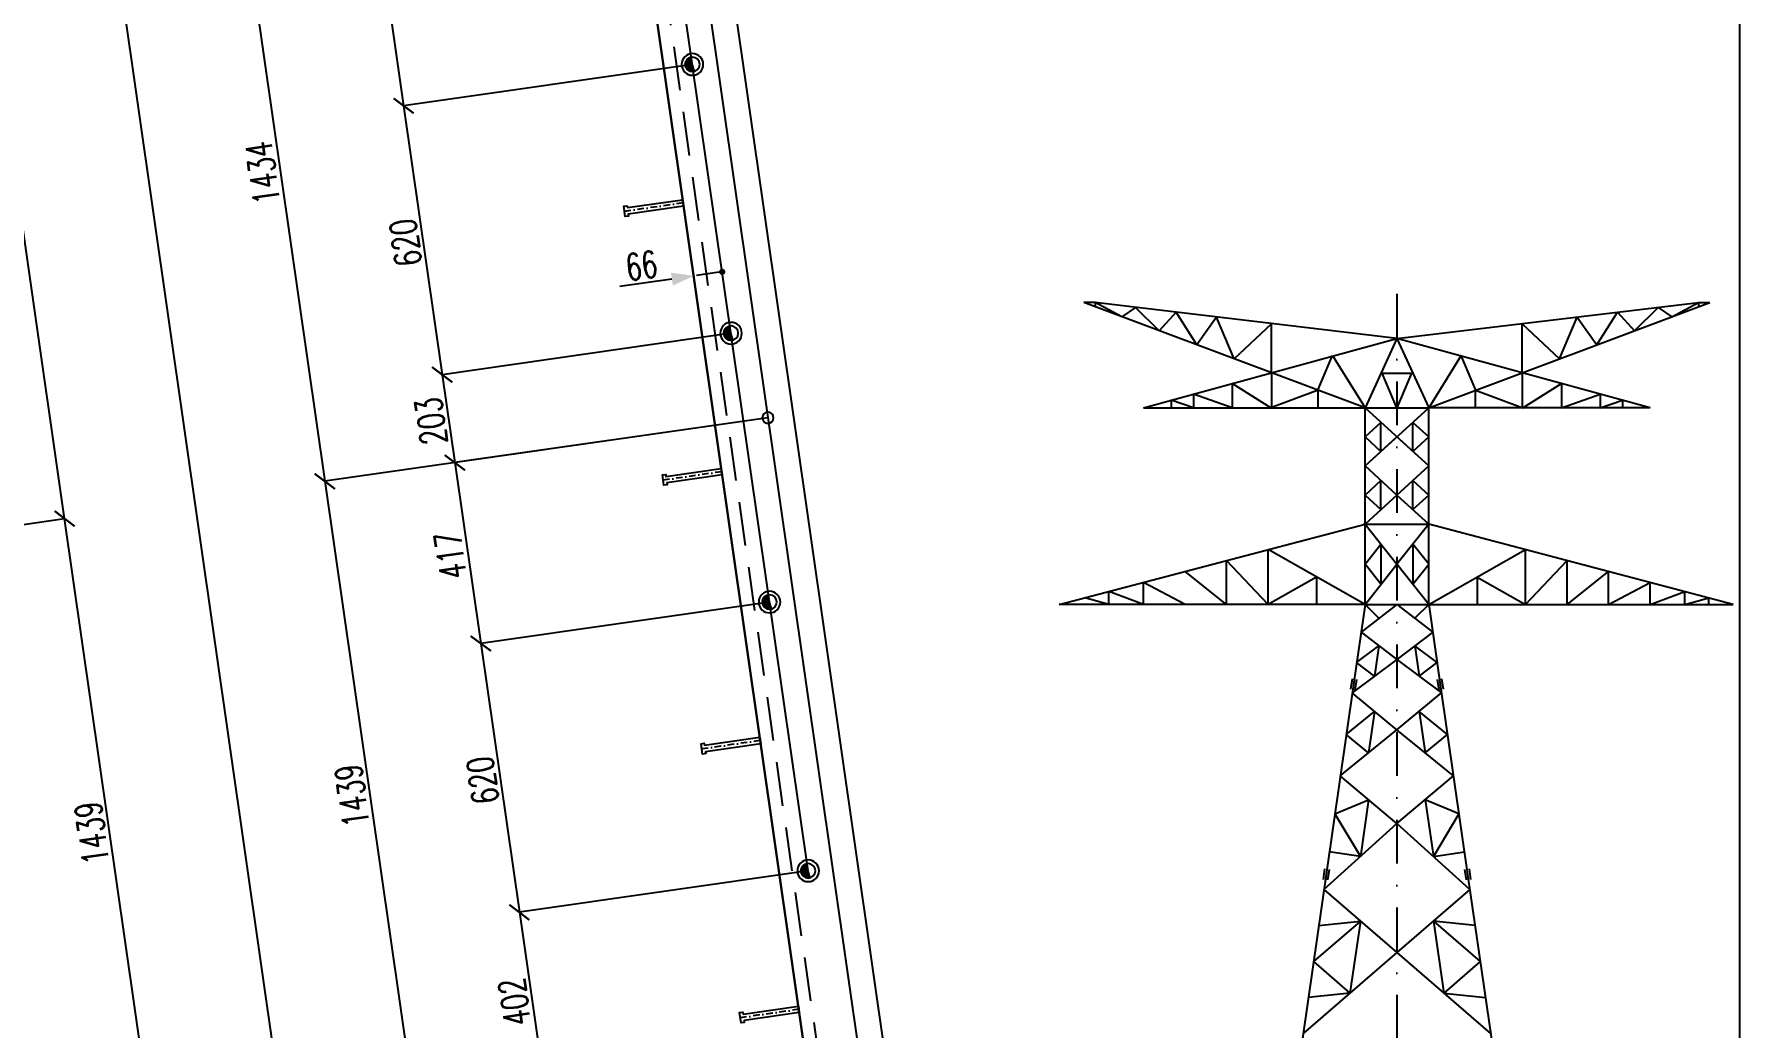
# Model space of a CAD drawing. Extents: x 142141 to 158361, y -163675 to -152195.
# Drawn here: x 154467 to 158361, y -156733 to -154464 of the extents above; entities that cross this region are included whole.
import ezdxf

# ---------------------------------------------------------------- set-up
doc = ezdxf.new("R2010")
doc.units = 0
doc.header["$LTSCALE"] = 200
doc.header["$MEASUREMENT"] = 0
doc.linetypes.add('DASHDOT', pattern=[1, 0.5, -0.25, 0, -0.25])
doc.linetypes.add('DASHED', pattern=[0.75, 0.5, -0.25])
doc.layers.get('0').update_dxf_attribs({"linetype": 'CONTINUOUS'})
doc.layers.get('DEFPOINTS').update_dxf_attribs({"linetype": 'CONTINUOUS'})
for name, color, linetype in [('ASSI', 3, 'CONTINUOUS'), ('Echelon', 3, 'CONTINUOUS'), ('FORI', 2, 'CONTINUOUS'), ('LINEA_ANG', 2, 'CONTINUOUS'), ('LS', 7, 'CONTINUOUS'), ('MZ', 6, 'DASHDOT'), ('QT_MAL', 7, 'CONTINUOUS'), ('QT_MPR', 7, 'CONTINUOUS'), ('QT_MSP', 7, 'CONTINUOUS'), ('TRAT-Y', 7, 'DASHED')]:
    doc.layers.add(name, color=color, linetype=linetype)
doc.styles.add('QUOTE', font='ROMANS8.SHX', dxfattribs={"width": 0.7})
doc.styles.add('RS', font='ROMANS8.shx', dxfattribs={"width": 0.7})
doc.styles.get("Standard").update_dxf_attribs({"font": 'ROMANS8.SHX', "width": 0.7})
doc.dimstyles.new('FRECCE1', dxfattribs={"dimtxt": 60, "dimasz": 6.6667, "dimexe": 0, "dimexo": 0, "dimgap": 1, "dimtad": 1, "dimzin": 0, "dimdsep": 46, "dimtxsty": 'RS', "dimblk1": 'QUOTP', "dimblk2": 'QUOTF', "dimsah": 1, "dimcen": 0, "dimclrd": 2, "dimclre": 2, "dimclrt": 7, "dimadec": 0, "dimazin": 0, "dimtfac": 1, "dimtix": 1, "dimtmove": 2, "dimatfit": 3, "dimldrblk": 'QUOTP', "dimfxl": 1, "dimtolj": 1, "dimtzin": 0, "dimarcsym": 0})
doc.dimstyles.new('TRATTO', dxfattribs={"dimscale": 0, "dimtxt": 60, "dimasz": 40, "dimexe": 0, "dimexo": 0, "dimgap": 10, "dimtad": 1, "dimrnd": 0.5, "dimdsep": 46, "dimtxsty": 'RS', "dimblk1": 'OBLIQUE', "dimblk2": 'OBLIQUE', "dimsah": 1, "dimcen": 0.09, "dimclrd": 2, "dimclre": 2, "dimclrt": 7, "dimadec": 0, "dimazin": 0, "dimtfac": 1, "dimtix": 1, "dimtmove": 2, "dimatfit": 3, "dimfxl": 1, "dimtolj": 1, "dimtzin": 0, "dimarcsym": 0})

# ---------------------------------------------------------------- blocks, each defined once
blk = doc.blocks.new('16')
blk.add_circle((0, 0), 1)
blk = doc.blocks.new('P20')
at = {"color": 0}
for p, q in [((0, 0.98), (0.02, 1)), ((0, 0.94), (0.06, 1)), ((1, -0.01), (0, 0.99)), ((0, 0.89), (0.1, 0.99)), ((0, 0.85), (0.14, 0.99)), ((0, 0.8), (0.18, 0.98)), ((0, 0.76), (0.22, 0.98)), ((0, 0.71), (0.25, 0.97)), ((0, 0.67), (0.29, 0.96)), ((1, -0.05), (0, 0.95)), ((0, 0.62), (0.32, 0.95)), ((0, 0.58), (0.36, 0.93)), ((0, 0.53), (0.39, 0.92)), ((0, 0.49), (0.42, 0.91)), ((1, -0.09), (0, 0.9)), ((0, 0.44), (0.45, 0.89)), ((0, 0.4), (0.48, 0.88)), ((0.99, -0.13), (0, 0.86)), ((0, 0.35), (0.51, 0.86)), ((0, 0.31), (0.54, 0.84)), ((0, 0.26), (0.56, 0.83)), ((0.99, -0.17), (0, 0.81)), ((0, 0.22), (0.59, 0.81)), ((0, 0.17), (0.61, 0.79)), ((0.98, -0.21), (0, 0.77)), ((0, 0.13), (0.64, 0.77)), ((0, 0.08), (0.66, 0.75)), ((0, 0.04), (0.69, 0.73)), ((0.97, -0.25), (0, 0.72)), ((0, -0.01), (0.71, 0.7)), ((0.96, -0.28), (0, 0.68)), ((0, -0.05), (0.73, 0.68)), ((0, -0.1), (0.75, 0.66)), ((0.95, -0.32), (0, 0.63)), ((0, -0.14), (0.77, 0.63)), ((0, -0.19), (0.79, 0.61)), ((0.94, -0.35), (0, 0.59)), ((0, -0.23), (0.81, 0.58)), ((0, -0.28), (0.83, 0.56)), ((0.92, -0.38), (0, 0.54)), ((0, -0.32), (0.85, 0.53)), ((0.91, -0.41), (0, 0.5)), ((0, -0.36), (0.87, 0.5)), ((0, -0.41), (0.88, 0.47)), ((0.9, -0.44), (0, 0.45)), ((0, -0.45), (0.9, 0.44)), ((0.88, -0.47), (0, 0.41)), ((0, -0.5), (0.91, 0.41)), ((0, -0.54), (0.92, 0.38)), ((0.87, -0.5), (0, 0.36)), ((0, -0.59), (0.94, 0.35)), ((0.85, -0.53), (0, 0.32)), ((0, -0.63), (0.95, 0.31)), ((0, -0.68), (0.96, 0.28)), ((0.83, -0.56), (0, 0.27)), ((0, -0.72), (0.97, 0.25)), ((0.81, -0.58), (0, 0.23)), ((0, -0.77), (0.98, 0.21)), ((0.79, -0.61), (0, 0.18)), ((0, -0.81), (0.99, 0.17)), ((0.77, -0.63), (0, 0.14)), ((0, -0.86), (0.99, 0.13)), ((0.75, -0.66), (0, 0.09)), ((0, -0.9), (1, 0.09)), ((0.73, -0.68), (0, 0.05)), ((0, -0.95), (1, 0.05)), ((0.71, -0.7), (0, 0.01)), ((0, -0.99), (1, 0.01)), ((1, 0.04), (0.04, 1)), ((1, 0.09), (0.09, 1)), ((0.99, 0.14), (0.14, 0.99)), ((0.98, 0.19), (0.19, 0.98)), ((0.97, 0.25), (0.25, 0.97)), ((0.95, 0.31), (0.31, 0.95)), ((0.92, 0.38), (0.38, 0.92)), ((0.88, 0.47), (0.47, 0.88)), ((0.81, 0.59), (0.59, 0.81)), ((0.69, -0.73), (0, -0.04)), ((0.66, -0.75), (0, -0.08)), ((0.64, -0.77), (0, -0.13)), ((0.61, -0.79), (0, -0.17)), ((0.59, -0.81), (0, -0.22)), ((0.56, -0.83), (0, -0.26)), ((0.54, -0.84), (0, -0.31)), ((0.51, -0.86), (0, -0.35)), ((0.48, -0.88), (0, -0.4)), ((0.45, -0.89), (0, -0.44)), ((0.42, -0.91), (0, -0.49)), ((0.39, -0.92), (0, -0.53)), ((0.36, -0.93), (0, -0.58)), ((0.32, -0.95), (0, -0.62)), ((0.29, -0.96), (0, -0.67)), ((0.25, -0.97), (0, -0.71)), ((0.22, -0.98), (0, -0.76)), ((0.18, -0.98), (0, -0.8)), ((0.14, -0.99), (0, -0.85)), ((0.1, -0.99), (0, -0.89)), ((0.04, -1), (1, -0.04)), ((0.09, -1), (1, -0.09)), ((0.14, -0.99), (0.99, -0.14)), ((0.19, -0.98), (0.98, -0.19)), ((0.25, -0.97), (0.97, -0.25)), ((0.31, -0.95), (0.95, -0.31)), ((0.38, -0.92), (0.92, -0.38)), ((0.47, -0.88), (0.88, -0.47)), ((0.59, -0.81), (0.81, -0.59))]:
    blk.add_line(p, q, dxfattribs=at)
for radius in [1.5, 1]:
    blk.add_circle((0, 0), radius)
blk = doc.blocks.new('ASSE98')
blk.add_line((0, 0), (1, 0))
at = {"color": 7, "style": 'QUOTE', "width": 0.5, "flags": 1}
for tag, p in [('TI', (1.38308, 6.82731)), ('DI_S', (1.38308, 6.42178)), ('D_S', (1.38308, 6.02092)), ('E_S', (1.38308, 5.68065)), ('NFORI', (1.36454, 5.29792)), ('ALAR', (1.36349, 4.93246)), ('FAM', (1.3775, 4.54645)), ('ALA', (1.38308, 4.19257)), ('DISP2', (1.38308, 3.84971)), ('DISP1', (1.38308, 3.50686)), ('PINZAF', (1.38308, 3.164)), ('PINZAI', (1.38308, 2.82114)), ('TRP', (1.38308, 2.47829)), ('NP', (1.38308, 2.13543)), ('SV', (1.38308, 1.79257)), ('PESO', (1.38308, 1.44971)), ('QUA', (1.38308, 1.10686)), ('LUN', (1.38308, 0.764)), ('PROF', (1.38308, 0.42114)), ('POS', (1.38308, 0.07829))]:
    blk.add_attdef(tag, p, '', height=0.2, dxfattribs=at)
at = {"color": 7, "flags": 1}
for tag, p in [('LAV1', (3.07431, 6.82847)), ('LAV2', (3.07431, 6.49513)), ('LAV3', (3.07431, 6.1618)), ('LAV4', (3.07431, 5.82847)), ('LAV5', (3.07431, 5.49513)), ('LAV6', (3.07431, 5.1618)), ('LAV7', (3.07431, 4.82847)), ('LAV8', (3.07431, 4.49513)), ('LAV9', (3.07431, 4.1618)), ('LAV10', (3.07431, 3.82847))]:
    blk.add_attdef(tag, p, '', height=0.2, dxfattribs=at)
blk = doc.blocks.new('A$C6E393FD9')
at = {"layer": 'Echelon'}
blk.add_lwpolyline([(2.5, 0), (0, 19.8), (168.6, 41.4), (167.9, 47.2), (177.8, 48.5), (181.8, 17.1), (171.9, 15.8), (171.2, 21.6), (2.5, 0)], close=True, dxfattribs=at)
at = {"layer": 'MZ', "ltscale": 0.2}
blk.add_line((1.3, 9.9), (179.8, 32.8), dxfattribs=at)
blk = doc.blocks.new('_OBLIQUE')
at = {"color": 0, "linetype": 'ByBlock'}
blk.add_line((-0.5, -0.5), (0.5, 0.5), dxfattribs=at)
blk = doc.blocks.new('*D67')
at = {"layer": 'DEFPOINTS', "color": 0, "transparency": 16777216}
for p in [(154616.4, -154014), (153323.6, -154199.5), (154193.6, -160262.3)]:
    blk.add_point(p, dxfattribs=at)
at = {"layer": 'QT_MPR', "color": 2, "lineweight": -2, "transparency": 16777216}
for p, q in [((153323.6, -154199.5), (154616.4, -154014)), ((155486.4, -160076.8), (154616.4, -154014)), ((154193.6, -160262.3), (155486.4, -160076.8))]:
    blk.add_line(p, q, dxfattribs=at)
at = {"layer": 'QT_MPR', "color": 2, "lineweight": -2, "transparency": 16777216, "xscale": 40, "yscale": 40, "zscale": 40}
for p, rotation in [((154616.4, -154014), 98.1661393023538), ((155486.4, -160076.8), 278.1661393023538)]:
    blk.add_blockref('_OBLIQUE', p, dxfattribs=dict(at, rotation=rotation))
at = {"layer": 'QT_MPR', "color": 7, "transparency": 16777216, "insert": (155011.8, -157051.1), "char_height": 60, "attachment_point": 5, "rotation": 98.1661, "style": 'RS'}
blk.add_mtext('\\A1;6125', dxfattribs=at)
blk = doc.blocks.new('*D78')
at = {"layer": 'DEFPOINTS', "color": 0, "transparency": 16777216}
for p in [(154536.6, -155570.1), (153525, -155715.2), (153729.4, -157139.9)]:
    blk.add_point(p, dxfattribs=at)
at = {"layer": 'QT_MPR', "color": 2, "lineweight": -2, "transparency": 16777216}
for p, q in [((153525, -155715.2), (154536.6, -155570.1)), ((154741, -156994.7), (154536.6, -155570.1)), ((153729.4, -157139.9), (154741, -156994.7))]:
    blk.add_line(p, q, dxfattribs=at)
at = {"layer": 'QT_MPR', "color": 2, "lineweight": -2, "transparency": 16777216, "xscale": 40, "yscale": 40, "zscale": 40}
for p, rotation in [((154536.6, -155570.1), 98.1661393023538), ((154741, -156994.7), 278.1661393023538)]:
    blk.add_blockref('_OBLIQUE', p, dxfattribs=dict(at, rotation=rotation))
at = {"layer": 'QT_MPR', "color": 7, "transparency": 16777216, "insert": (154599.2, -156288.1), "char_height": 60, "attachment_point": 5, "rotation": 98.1661, "style": 'RS'}
blk.add_mtext('\\A1;1439', dxfattribs=at)
blk = doc.blocks.new('*D79')
at = {"layer": 'DEFPOINTS', "color": 0, "transparency": 16777216}
for p in [(154332.9, -154150.7), (153321.3, -154295.8), (153525, -155715.2)]:
    blk.add_point(p, dxfattribs=at)
at = {"layer": 'QT_MPR', "color": 2, "lineweight": -2, "transparency": 16777216}
for p, q in [((153321.3, -154295.8), (154332.9, -154150.7)), ((154536.6, -155570.1), (154332.9, -154150.7)), ((153525, -155715.2), (154536.6, -155570.1))]:
    blk.add_line(p, q, dxfattribs=at)
at = {"layer": 'QT_MPR', "color": 2, "lineweight": -2, "transparency": 16777216, "xscale": 40, "yscale": 40, "zscale": 40}
for p, rotation in [((154332.9, -154150.7), 98.1661393023538), ((154536.6, -155570.1), 278.1661393023538)]:
    blk.add_blockref('_OBLIQUE', p, dxfattribs=dict(at, rotation=rotation))
at = {"layer": 'QT_MPR', "color": 7, "transparency": 16777216, "insert": (154395.2, -154866), "char_height": 60, "attachment_point": 5, "rotation": 98.1661, "style": 'RS'}
blk.add_mtext('\\A1;1434', dxfattribs=at)
blk = doc.blocks.new('*D106')
at = {"layer": 'DEFPOINTS', "color": 0, "transparency": 16777216}
for p in [(155938.5, -153920.3), (156142.2, -155339.7), (155130.5, -155484.8)]:
    blk.add_point(p, dxfattribs=at)
at = {"layer": 'QT_MPR', "color": 2, "lineweight": -2, "transparency": 16777216}
for p, q in [((155938.5, -153920.3), (154926.9, -154065.4)), ((154926.9, -154065.4), (155130.5, -155484.8)), ((156142.2, -155339.7), (155130.5, -155484.8))]:
    blk.add_line(p, q, dxfattribs=at)
at = {"layer": 'QT_MPR', "color": 2, "lineweight": -2, "transparency": 16777216, "xscale": 40, "yscale": 40, "zscale": 40}
for p, rotation in [((154926.9, -154065.4), 98.16613930235562), ((155130.5, -155484.8), 278.1661393023556)]:
    blk.add_blockref('_OBLIQUE', p, dxfattribs=dict(at, rotation=rotation))
at = {"layer": 'QT_MPR', "color": 7, "transparency": 16777216, "insert": (154989.1, -154780.8), "char_height": 60, "attachment_point": 5, "rotation": 98.1661, "style": 'RS'}
blk.add_mtext('\\A1;1434', dxfattribs=at)
blk = doc.blocks.new('*D107')
at = {"layer": 'DEFPOINTS', "color": 0, "transparency": 16777216}
for p in [(156142.2, -155339.7), (156346.6, -156764.3), (155335, -156909.5)]:
    blk.add_point(p, dxfattribs=at)
at = {"layer": 'QT_MPR', "color": 2, "lineweight": -2, "transparency": 16777216}
for p, q in [((156142.2, -155339.7), (155130.5, -155484.8)), ((155130.5, -155484.8), (155335, -156909.5)), ((156346.6, -156764.3), (155335, -156909.5))]:
    blk.add_line(p, q, dxfattribs=at)
at = {"layer": 'QT_MPR', "color": 2, "lineweight": -2, "transparency": 16777216, "xscale": 40, "yscale": 40, "zscale": 40}
for p, rotation in [((155130.5, -155484.8), 98.16613930235562), ((155335, -156909.5), 278.1661393023556)]:
    blk.add_blockref('_OBLIQUE', p, dxfattribs=dict(at, rotation=rotation))
at = {"layer": 'QT_MPR', "color": 7, "transparency": 16777216, "insert": (155193.2, -156202.8), "char_height": 60, "attachment_point": 5, "rotation": 98.1661, "style": 'RS'}
blk.add_mtext('\\A1;1439', dxfattribs=at)
blk = doc.blocks.new('*D118')
at = {"layer": 'DEFPOINTS', "color": 0, "transparency": 16777216}
for p in [(155938.5, -153920.3), (155969.8, -154533), (155310.6, -154627.6)]:
    blk.add_point(p, dxfattribs=at)
at = {"layer": 'QT_MSP', "color": 2, "lineweight": -2, "transparency": 16777216}
for p, q in [((155938.5, -153920.3), (155223.8, -154022.8)), ((155223.8, -154022.8), (155310.6, -154627.6)), ((155969.8, -154533), (155310.6, -154627.6))]:
    blk.add_line(p, q, dxfattribs=at)
at = {"layer": 'QT_MSP', "color": 2, "lineweight": -2, "transparency": 16777216, "xscale": 40, "yscale": 40, "zscale": 40}
for p, rotation in [((155223.8, -154022.8), 98.16613930235562), ((155310.6, -154627.6), 278.1661393023556)]:
    blk.add_blockref('_OBLIQUE', p, dxfattribs=dict(at, rotation=rotation))
at = {"layer": 'QT_MSP', "color": 7, "transparency": 16777216, "insert": (155227.6, -154330.9), "char_height": 60, "attachment_point": 5, "rotation": 98.1661, "style": 'RS'}
blk.add_mtext('\\A1;611', dxfattribs=at)
blk = doc.blocks.new('*D119')
at = {"layer": 'DEFPOINTS', "color": 0, "transparency": 16777216}
for p in [(155969.8, -154533), (156057.9, -155146.8), (155398.7, -155241.4)]:
    blk.add_point(p, dxfattribs=at)
at = {"layer": 'QT_MSP', "color": 2, "lineweight": -2, "transparency": 16777216}
for p, q in [((155969.8, -154533), (155310.6, -154627.6)), ((155310.6, -154627.6), (155398.7, -155241.4)), ((156057.9, -155146.8), (155398.7, -155241.4))]:
    blk.add_line(p, q, dxfattribs=at)
at = {"layer": 'QT_MSP', "color": 2, "lineweight": -2, "transparency": 16777216, "xscale": 40, "yscale": 40, "zscale": 40}
for p, rotation in [((155310.6, -154627.6), 98.16613930235562), ((155398.7, -155241.4), 278.1661393023556)]:
    blk.add_blockref('_OBLIQUE', p, dxfattribs=dict(at, rotation=rotation))
at = {"layer": 'QT_MSP', "color": 7, "transparency": 16777216, "insert": (155315, -154940.2), "char_height": 60, "attachment_point": 5, "rotation": 98.1661, "style": 'RS'}
blk.add_mtext('\\A1;620', dxfattribs=at)
blk = doc.blocks.new('*D120')
at = {"layer": 'DEFPOINTS', "color": 0, "transparency": 16777216}
for p in [(156057.9, -155146.8), (156142.2, -155339.7), (155427.5, -155442.2)]:
    blk.add_point(p, dxfattribs=at)
at = {"layer": 'QT_MSP', "color": 2, "lineweight": -2, "transparency": 16777216}
for p, q in [((156057.9, -155146.8), (155398.7, -155241.4)), ((155398.7, -155241.4), (155427.5, -155442.2)), ((156142.2, -155339.7), (155427.5, -155442.2))]:
    blk.add_line(p, q, dxfattribs=at)
at = {"layer": 'QT_MSP', "color": 2, "lineweight": -2, "transparency": 16777216, "xscale": 40, "yscale": 40, "zscale": 40}
for p, rotation in [((155398.7, -155241.4), 98.16613930235562), ((155427.5, -155442.2), 278.1661393023556)]:
    blk.add_blockref('_OBLIQUE', p, dxfattribs=dict(at, rotation=rotation))
at = {"layer": 'QT_MSP', "color": 7, "transparency": 16777216, "insert": (155373.5, -155347.5), "char_height": 60, "attachment_point": 5, "rotation": 98.1661, "style": 'RS'}
blk.add_mtext('\\A1;203', dxfattribs=at)
blk = doc.blocks.new('*D121')
at = {"layer": 'DEFPOINTS', "color": 0, "transparency": 16777216}
for p in [(156142.2, -155339.7), (156146, -155760.5), (155486.7, -155855.1)]:
    blk.add_point(p, dxfattribs=at)
at = {"layer": 'QT_MSP', "color": 2, "lineweight": -2, "transparency": 16777216}
for p, q in [((156142.2, -155339.7), (155427.5, -155442.2)), ((155427.5, -155442.2), (155486.7, -155855.1)), ((156146, -155760.5), (155486.7, -155855.1))]:
    blk.add_line(p, q, dxfattribs=at)
at = {"layer": 'QT_MSP', "color": 2, "lineweight": -2, "transparency": 16777216, "xscale": 40, "yscale": 40, "zscale": 40}
for p, rotation in [((155427.5, -155442.2), 98.16613930235562), ((155486.7, -155855.1), 278.1661393023556)]:
    blk.add_blockref('_OBLIQUE', p, dxfattribs=dict(at, rotation=rotation))
at = {"layer": 'QT_MSP', "color": 7, "transparency": 16777216, "insert": (155417.5, -155654.3), "char_height": 60, "attachment_point": 5, "rotation": 98.1661, "style": 'RS'}
blk.add_mtext('\\A1;417', dxfattribs=at)
blk = doc.blocks.new('*D122')
at = {"layer": 'DEFPOINTS', "color": 0, "transparency": 16777216}
for p in [(156146, -155760.5), (156234, -156374.2), (155574.8, -156468.8)]:
    blk.add_point(p, dxfattribs=at)
at = {"layer": 'QT_MSP', "color": 2, "lineweight": -2, "transparency": 16777216}
for p, q in [((156146, -155760.5), (155486.7, -155855.1)), ((155486.7, -155855.1), (155574.8, -156468.8)), ((156234, -156374.2), (155574.8, -156468.8))]:
    blk.add_line(p, q, dxfattribs=at)
at = {"layer": 'QT_MSP', "color": 2, "lineweight": -2, "transparency": 16777216, "xscale": 40, "yscale": 40, "zscale": 40}
for p, rotation in [((155486.7, -155855.1), 98.16613930235562), ((155574.8, -156468.8), 278.1661393023556)]:
    blk.add_blockref('_OBLIQUE', p, dxfattribs=dict(at, rotation=rotation))
at = {"layer": 'QT_MSP', "color": 7, "transparency": 16777216, "insert": (155491.2, -156167.6), "char_height": 60, "attachment_point": 5, "rotation": 98.1661, "style": 'RS'}
blk.add_mtext('\\A1;620', dxfattribs=at)
blk = doc.blocks.new('*D123')
at = {"layer": 'DEFPOINTS', "color": 0, "transparency": 16777216}
for p in [(156234, -156374.2), (156346.6, -156764.3), (155631.9, -156866.9)]:
    blk.add_point(p, dxfattribs=at)
at = {"layer": 'QT_MSP', "color": 2, "lineweight": -2, "transparency": 16777216}
for p, q in [((156234, -156374.2), (155574.8, -156468.8)), ((155574.8, -156468.8), (155631.9, -156866.9)), ((156346.6, -156764.3), (155631.9, -156866.9))]:
    blk.add_line(p, q, dxfattribs=at)
at = {"layer": 'QT_MSP', "color": 2, "lineweight": -2, "transparency": 16777216, "xscale": 40, "yscale": 40, "zscale": 40}
for p, rotation in [((155574.8, -156468.8), 98.16613930235562), ((155631.9, -156866.9), 278.1661393023556)]:
    blk.add_blockref('_OBLIQUE', p, dxfattribs=dict(at, rotation=rotation))
at = {"layer": 'QT_MSP', "color": 7, "transparency": 16777216, "insert": (155563.8, -156673.5), "char_height": 60, "attachment_point": 5, "rotation": 98.1661, "style": 'RS'}
blk.add_mtext('\\A1;402', dxfattribs=at)
blk = doc.blocks.new('QUOTP')
at = {"layer": 'ASSI', "color": 2, "const_width": 1.07}
blk.add_lwpolyline([(-0.53, 0, 1), (0.53, 0, 1)], format="xyb", close=True, dxfattribs=at)
blk = doc.blocks.new('QUOTF')
at = {"layer": 'LS', "color": 2}
blk.add_line((7.5, 0), (25.5, 0), dxfattribs=at)
blk.add_solid([(7.5, 2.25), (0, 0), (7.5, -2.25)], dxfattribs=at)
blk = doc.blocks.new('*D132')
at = {"layer": 'DEFPOINTS', "color": 0, "transparency": 16777216}
for p in [(155972.5, -155016), (155972.5, -155016), (156037.8, -155006.6)]:
    blk.add_point(p, dxfattribs=at)
at = {"layer": 'QT_MAL', "color": 2, "lineweight": -2, "transparency": 16777216}
blk.add_line((156031.2, -155007.6), (155979.1, -155015), dxfattribs=at)
at = {"layer": 'QT_MAL', "color": 2, "lineweight": -2, "transparency": 16777216, "xscale": 6.6667, "yscale": 6.6667, "zscale": 6.6667}
for name, p, rotation in [('QUOTF', (155972.5, -155016), 188.1661393023538), ('QUOTP', (156037.8, -155006.6), 8.166139302353752)]:
    blk.add_blockref(name, p, dxfattribs=dict(at, rotation=rotation))
at = {"layer": 'QT_MAL', "color": 7, "transparency": 16777216, "insert": (155853.5, -154992.6), "char_height": 60, "attachment_point": 5, "rotation": 8.1661, "style": 'RS'}
blk.add_mtext('\\A1;66', dxfattribs=at)

msp = doc.modelspace()

# ---------------------------------------------------------------- linework, layer by layer
at = {"color": 6, "ltscale": 0.01}
for p, q in [((156888.957, -155076.973), (156863.677, -155076.973)), ((157505.157, -155317.133), (156863.677, -155076.973)), ((157577.837, -155159.133), (156888.957, -155076.973)), ((156950.213, -155109.371), (156888.957, -155076.973)), ((156888.957, -155076.973), (156888.957, -155086.437)), ((156981.373, -155087.995), (156950.213, -155109.371)), ((157035.575, -155141.329), (156981.373, -155087.995)), ((157577.837, -155159.133), (158266.717, -155076.973)), ((157650.517, -155317.133), (158291.997, -155076.973)), ((158120.1, -155141.329), (158174.302, -155087.995)), ((158174.302, -155087.995), (158205.462, -155109.371)), ((158205.462, -155109.371), (158266.717, -155076.973)), ((158266.717, -155076.973), (158291.997, -155076.973)), ((158266.717, -155076.973), (158266.717, -155086.437)), ((157073.788, -155099.017), (157035.575, -155141.329)), ((157120.938, -155173.287), (157073.788, -155099.017)), ((157166.203, -155110.039), (157120.938, -155173.287)), ((157206.3, -155205.246), (157166.203, -155110.039)), ((157291.663, -155125.429), (157206.3, -155205.246)), ((157291.663, -155237.204), (157291.663, -155125.132)), ((157864.012, -155237.204), (157864.012, -155125.132)), ((157864.012, -155125.429), (157949.374, -155205.246)), ((157949.374, -155205.246), (157989.472, -155110.039)), ((157989.472, -155110.039), (158034.737, -155173.287)), ((158034.737, -155173.287), (158081.887, -155099.017)), ((158081.887, -155099.017), (158120.1, -155141.329)), ((156999.557, -155317.133), (157577.837, -155159.133)), ((157577.837, -155159.133), (157505.157, -155317.133)), ((158156.117, -155317.133), (157577.837, -155159.133)), ((157577.837, -155159.133), (157650.517, -155317.133)), ((157397.824, -155276.949), (157431.004, -155197.949)), ((157431.004, -155197.949), (157505.157, -155317.133)), ((157724.671, -155197.949), (157650.517, -155317.133)), ((157757.851, -155276.949), (157724.671, -155197.949)), ((157291.663, -155236.441), (157291.663, -155317.133)), ((157577.837, -155317.133), (157544.657, -155238.133)), ((157544.657, -155238.133), (157611.017, -155238.133)), ((157611.017, -155238.133), (157577.837, -155317.133)), ((157864.012, -155236.441), (157864.012, -155317.133)), ((157201.797, -155317.133), (157113.317, -155285.708)), ((157113.317, -155285.708), (157113.317, -155317.133)), ((157290.49, -155317.133), (157201.797, -155261.266)), ((157201.797, -155261.266), (157201.797, -155317.133)), ((157398.244, -155277.106), (157290.49, -155317.133)), ((157398.41, -155317.133), (157398.244, -155277.106)), ((157398.41, -155317.133), (157398.244, -155277.106)), ((157757.265, -155317.133), (157757.431, -155277.106)), ((157757.431, -155277.106), (157865.185, -155317.133)), ((157865.185, -155317.133), (157953.877, -155261.266)), ((157953.877, -155261.266), (157953.877, -155317.133)), ((157953.877, -155317.133), (158042.357, -155285.708)), ((158042.357, -155285.708), (158042.357, -155317.133)), ((156999.557, -155317.133), (157505.157, -155317.133)), ((157062.757, -155299.674), (157062.757, -155317.133)), ((157113.317, -155317.133), (157062.757, -155299.674)), ((157505.157, -155765.853), (157505.157, -155317.133)), ((157505.157, -155317.133), (157650.517, -155317.133)), ((157505.157, -155317.133), (157650.517, -155449.853)), ((157505.157, -155449.853), (157650.517, -155317.133)), ((157505.157, -155317.133), (157650.517, -155317.133)), ((157650.517, -155765.853), (157650.517, -155317.133)), ((158156.117, -155317.133), (157650.517, -155317.133)), ((158042.357, -155317.133), (158092.917, -155299.674)), ((158092.917, -155299.674), (158092.917, -155317.133)), ((157541.497, -155350.313), (157505.157, -155383.493)), ((157541.497, -155350.313), (157505.157, -155383.493)), ((157541.497, -155416.673), (157541.497, -155350.313)), ((157541.497, -155416.673), (157541.497, -155350.313)), ((157614.177, -155350.313), (157650.517, -155383.493)), ((157614.177, -155416.673), (157614.177, -155350.313)), ((157614.177, -155350.313), (157650.517, -155383.493)), ((157614.177, -155416.673), (157614.177, -155350.313)), ((157505.157, -155449.853), (157577.837, -155383.493)), ((157505.157, -155383.493), (157541.497, -155416.673)), ((157650.517, -155449.853), (157577.837, -155383.493)), ((157650.517, -155383.493), (157614.177, -155416.673)), ((157577.837, -155516.213), (157505.157, -155449.853)), ((157541.497, -155483.033), (157505.157, -155516.213)), ((157541.497, -155549.393), (157541.497, -155483.033)), ((157577.837, -155516.213), (157650.517, -155449.853)), ((157614.177, -155483.033), (157650.517, -155516.213)), ((157614.177, -155549.393), (157614.177, -155483.033)), ((157577.837, -155516.213), (157505.157, -155582.573)), ((157505.157, -155516.213), (157541.497, -155549.393)), ((157577.837, -155516.213), (157650.517, -155582.573)), ((157650.517, -155516.213), (157614.177, -155549.393)), ((156806.797, -155765.853), (157505.157, -155582.573)), ((157501.207, -155582.573), (157650.517, -155582.573)), ((157505.157, -155582.573), (157577.837, -155674.213)), ((157650.517, -155582.573), (157577.837, -155674.213)), ((158345.717, -155765.853), (157650.517, -155582.573)), ((157505.157, -155674.213), (157541.497, -155628.393)), ((157541.497, -155628.393), (157541.497, -155720.033)), ((157650.517, -155674.213), (157614.177, -155628.393)), ((157614.177, -155628.393), (157614.177, -155720.033)), ((157189.157, -155765.853), (157189.157, -155665.882)), ((157283.957, -155765.853), (157189.157, -155665.882)), ((157283.957, -155765.853), (157283.957, -155640.889)), ((157505.157, -155765.853), (157283.957, -155640.889)), ((157505.157, -155765.853), (157577.837, -155674.213)), ((157541.497, -155720.033), (157505.157, -155674.213)), ((157650.517, -155765.853), (157577.837, -155674.213)), ((157614.177, -155720.033), (157650.517, -155674.213)), ((157650.517, -155765.853), (157871.717, -155640.889)), ((157871.717, -155765.853), (157871.717, -155640.889)), ((157871.717, -155765.853), (157966.517, -155665.882)), ((157966.517, -155765.853), (157966.517, -155665.882)), ((156999.557, -155765.853), (156999.557, -155715.868)), ((157094.357, -155765.853), (156999.557, -155715.868)), ((157189.157, -155765.853), (157094.357, -155690.875)), ((157394.557, -155703.371), (157283.957, -155765.853)), ((157394.557, -155703.371), (157394.557, -155765.853)), ((157761.117, -155703.371), (157871.717, -155765.853)), ((157761.117, -155703.371), (157761.117, -155765.853)), ((157966.517, -155765.853), (158061.317, -155690.875)), ((158061.317, -155765.853), (158061.317, -155690.875)), ((158061.317, -155765.853), (158156.117, -155715.868)), ((158156.117, -155765.853), (158156.117, -155715.868)), ((156920.557, -155765.853), (156865.257, -155751.274)), ((156920.557, -155765.853), (156920.557, -155736.695)), ((156999.557, -155765.853), (156920.557, -155736.695)), ((158156.117, -155765.853), (158235.117, -155736.695)), ((158235.117, -155765.853), (158235.117, -155736.695)), ((158235.117, -155765.853), (158290.417, -155751.274)), ((158290.417, -155765.853), (158290.417, -155751.274)), ((157505.157, -155765.853), (156806.797, -155765.853)), ((157505.157, -155765.853), (157478.793, -155948.5)), ((157577.837, -155765.853), (157496.035, -155829.053)), ((157505.157, -155765.853), (157536.936, -155797.453)), ((157505.157, -155765.853), (157650.517, -155765.853)), ((157577.837, -155765.853), (157659.64, -155829.053)), ((157650.517, -155765.853), (157618.739, -155797.453)), ((157650.517, -155765.853), (157676.882, -155948.5)), ((157650.517, -155765.853), (158345.717, -155765.853)), ((157496.035, -155829.053), (157577.837, -155891.45)), ((157659.64, -155829.053), (157577.837, -155891.45)), ((157486, -155898.573), (157536.936, -155860.252)), ((157536.936, -155860.252), (157526.901, -155929.772)), ((157669.675, -155898.573), (157618.739, -155860.252)), ((157618.739, -155860.252), (157628.774, -155929.772)), ((157577.837, -155891.45), (157475.965, -155968.093)), ((157526.901, -155929.772), (157486, -155898.573)), ((157577.837, -155891.45), (157679.71, -155968.093)), ((157628.774, -155929.772), (157669.675, -155898.573)), ((157475.685, -155935.87), (157472.24, -155959.734)), ((157485.693, -155937.315), (157482.249, -155961.179)), ((157669.982, -155937.315), (157673.426, -155961.179)), ((157679.99, -155935.87), (157683.435, -155959.734)), ((157416.163, -156382.393), (157335.477, -156941.373)), ((157411.174, -156416.957), (157577.837, -156560.806)), ((157744.501, -156416.957), (157577.837, -156560.806)), ((157494.506, -156488.881), (157387.455, -156581.277)), ((157399.314, -156499.117), (157494.506, -156488.881)), ((157494.506, -156488.881), (157470.787, -156653.201)), ((157756.361, -156499.117), (157661.169, -156488.881)), ((157661.169, -156488.881), (157768.22, -156581.277)), ((157661.169, -156488.881), (157684.888, -156653.201)), ((157577.837, -156560.806), (157363.736, -156745.597)), ((157577.837, -156560.806), (157791.939, -156745.597)), ((157387.455, -156581.277), (157470.787, -156653.201)), ((157768.22, -156581.277), (157684.888, -156653.201)), ((157470.787, -156653.201), (157375.595, -156663.437)), ((157684.888, -156653.201), (157780.079, -156663.437))]:
    msp.add_line(p, q, dxfattribs=at)
for points in [[(157478.793, -155948.5), (157416.163, -156382.393)], [(157676.882, -155948.5), (157739.512, -156382.393)], [(157577.837, -156052.23), (157475.965, -155968.093)], [(157577.837, -156052.23), (157679.71, -155968.093)], [(157462.281, -156062.893), (157526.901, -156010.162)], [(157526.901, -156010.162), (157513.217, -156104.962)], [(157693.394, -156062.893), (157628.774, -156010.162)], [(157628.774, -156010.162), (157642.458, -156104.962)], [(157448.597, -156157.693), (157577.837, -156052.23)], [(157513.217, -156104.962), (157462.281, -156062.893)], [(157707.078, -156157.693), (157577.837, -156052.23)], [(157642.458, -156104.962), (157693.394, -156062.893)], [(157577.837, -156266.002), (157448.597, -156157.693)], [(157577.837, -156266.002), (157707.078, -156157.693)], [(157436.123, -156244.114), (157513.217, -156211.847)], [(157513.217, -156211.847), (157494.506, -156341.479)], [(157719.552, -156244.114), (157642.458, -156211.847)], [(157642.458, -156211.847), (157661.169, -156341.479)], [(157436.123, -156244.114), (157494.506, -156341.479)], [(157719.552, -156244.114), (157661.169, -156341.479)], [(157411.174, -156416.957), (157577.837, -156266.002)], [(157744.501, -156416.957), (157577.837, -156266.002)], [(157494.506, -156341.479), (157423.648, -156330.536)], [(157661.169, -156341.479), (157732.027, -156330.536)], [(157413.054, -156369.764), (157409.61, -156393.628)], [(157423.063, -156371.209), (157419.618, -156395.073)], [(157732.612, -156371.209), (157736.057, -156395.073)], [(157742.62, -156369.764), (157746.065, -156393.628)], [(157739.512, -156382.393), (157820.198, -156941.373)]]:
    msp.add_lwpolyline(points, dxfattribs=at)
at = {"layer": 'LINEA_ANG'}
for p, q in [((156594.077, -159347.752), (155725.478, -153294.756)), ((155903.653, -153269.189), (156772.252, -159322.185))]:
    msp.add_line(p, q, dxfattribs=at)
at = {"layer": 'LS', "color": 6}
for p, q in [((156234.047, -156374.18), (155790.808, -153285.382)), ((155911.5, -153732.208), (156582.015, -158404.814))]:
    msp.add_line(p, q, dxfattribs=at)
at = {"layer": 'LS', "color": 8}
msp.add_lwpolyline([(142140.931, -152195.489), (142140.931, -163675.489), (154860.931, -163675.489), (154860.931, -162075.489), (158360.931, -162075.489), (158360.931, -152195.489), (142140.931, -152195.489)], close=True, dxfattribs=at)
at = {"layer": 'MZ'}
msp.add_line((157577.837, -155056.856), (157577.837, -158097.933), dxfattribs=at)
at = {"layer": 'TRAT-Y'}
msp.add_line((156623.773, -159343.491), (155755.174, -153290.495), dxfattribs=at)

# ---------------------------------------------------------------- block references
at = {"layer": 'ASSI', "xscale": 6115.000000000001, "rotation": 278.1661393023556}
msp.add_blockref('ASSE98', (155725.478, -153294.756), dxfattribs=at)
at = {"layer": 'FORI', "rotation": 16.33227860470942}
for name, p, xscale, yscale, zscale in [('P20', (155969.845, -154533.04), -16.5, 16.5, 16.5), ('P20', (156057.913, -155146.754), -16.5, 16.5, 16.5), ('16', (156142.168, -155339.658), -13, 13, 13), ('P20', (156145.98, -155760.467), -16.5, 16.5, 16.5), ('P20', (156234.047, -156374.18), -16.5, 16.5, 16.5)]:
    msp.add_blockref(name, p, dxfattribs=dict(at, xscale=xscale, yscale=yscale, zscale=zscale))
at = {"layer": 'LS', "xscale": 0.7500000000000001, "yscale": 0.7500000000000001, "zscale": 0.7500000000000001, "rotation": 180.868929999676}
for p in [(155949.389, -154841.819), (156037.456, -155455.532), (156125.524, -156069.246), (156213.591, -156682.959)]:
    msp.add_blockref('A$C6E393FD9', p, dxfattribs=at)

# ---------------------------------------------------------------- dimensions: what is measured, and where the dimension line sits
at = {"layer": 'QT_MAL', "color": 7}
dim = msp.add_linear_dim(base=(155972.472, -155015.98), p1=(156037.802, -155006.606), p2=(155972.472, -155015.98), angle=188.166139, text='66', dimstyle='FRECCE1', dxfattribs=at)
dim.commit()
dim.dimension.update_dxf_attribs({"geometry": '*D132', "text_midpoint": (155853.518, -154992.577), "dimtype": 160})
at = {"layer": 'QT_MPR', "color": 7}
for base, p1, p2, text, picture, middle in [((155130.532, -155484.827), (155938.489, -153920.281), (156142.168, -155339.658), '1434', '*D106', (154989.098, -154780.82)), ((154616.4, -154014.026), (154193.642, -160262.282), (153323.644, -154199.536), '6125', '*D67', (155011.805, -157051.081)), ((154332.936, -154150.676), (153524.979, -155715.222), (153321.3, -154295.845), '1434', '*D79', (154395.182, -154866.047)), ((155334.966, -156909.464), (156142.168, -155339.658), (156346.602, -156764.295), '1439', '*D107', (155193.154, -156202.827)), ((154536.616, -155570.053), (153729.413, -157139.859), (153524.979, -155715.222), '1439', '*D78', (154599.238, -156288.053))]:
    dim = msp.add_linear_dim(base=base, p1=p1, p2=p2, angle=98.166139, text=text, dimstyle='TRATTO', override={"dimscale": 1}, dxfattribs=at)
    dim.commit()
    dim.dimension.update_dxf_attribs({"geometry": picture, "text_midpoint": middle, "dimtype": 160})
at = {"layer": 'QT_MSP', "color": 7}
for base, p1, p2, text, picture, middle in [((155310.6, -154627.641), (155938.489, -153920.281), (155969.845, -154533.04), '611', '*D118', (155227.611, -154330.921)), ((155398.667, -155241.355), (155969.845, -154533.04), (156057.913, -155146.754), '620', '*D119', (155315.039, -154940.18)), ((155427.49, -155442.214), (156057.913, -155146.754), (156142.168, -155339.658), '203', '*D120', (155373.484, -155347.466)), ((155486.734, -155855.068), (156142.168, -155339.658), (156145.98, -155760.467), '417', '*D121', (155417.518, -155654.323)), ((155574.801, -156468.782), (156145.98, -155760.467), (156234.047, -156374.18), '620', '*D122', (155491.173, -156167.607)), ((155631.924, -156866.85), (156234.047, -156374.18), (156346.602, -156764.295), '402', '*D123', (155563.768, -156673.498))]:
    dim = msp.add_linear_dim(base=base, p1=p1, p2=p2, angle=98.166139, text=text, dimstyle='TRATTO', override={"dimscale": 1}, dxfattribs=at)
    dim.commit()
    dim.dimension.update_dxf_attribs({"geometry": picture, "text_midpoint": middle, "dimtype": 160})

doc.saveas('drawing.dxf')
